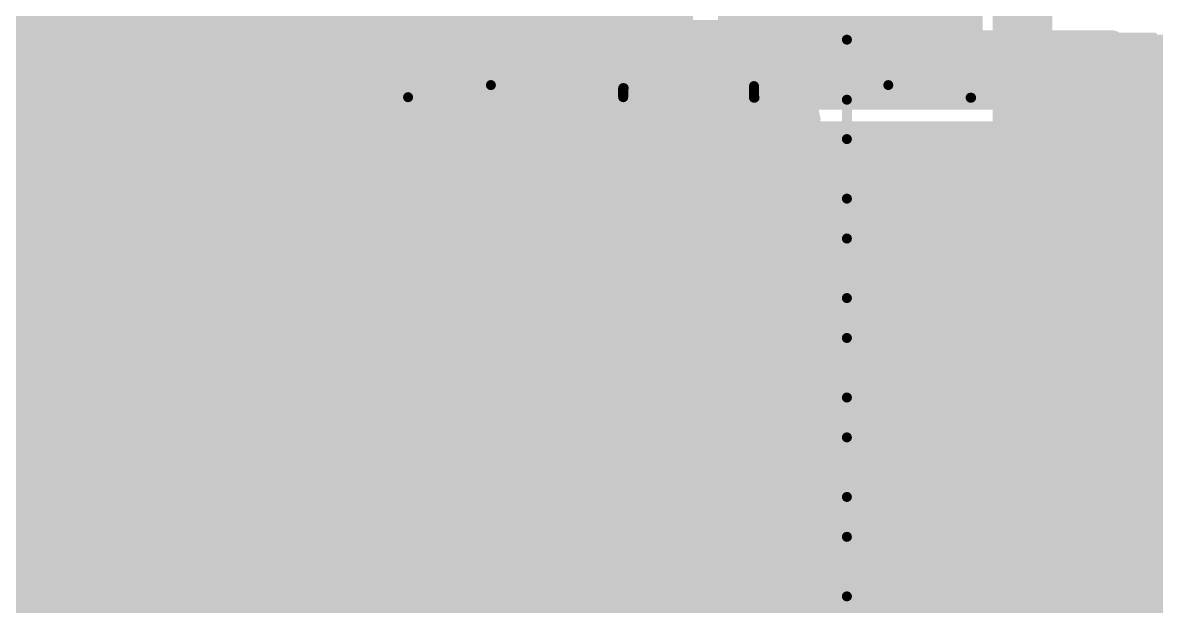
# Model space of a CAD drawing. Header units: millimetres. Extents: x -0.19 to 3.91, y -0.06 to 2.26.
# Drawn here: x 1.3516 to 1.5761, y 0.6431 to 0.7588 of the extents above; entities that cross this region are included whole.
import ezdxf

# ---------------------------------------------------------------- set-up
doc = ezdxf.new("R2010")
doc.units = ezdxf.units.MM
doc.layers.get('0').update_dxf_attribs({"linetype": 'CONTINUOUS', "lineweight": 0})
for name, color, linetype, lineweight in [('PCB_KUR_GBL', 10, 'CONTINUOUS', 0), ('PCB_KUR_GBO', 96, 'CONTINUOUS', 0), ('PCB_KUR_GBP', 170, 'CONTINUOUS', 0), ('PCB_KUR_GBS', 176, 'CONTINUOUS', 0), ('PCB_KUR_GM15', 210, 'CONTINUOUS', 0), ('PCB_KUR_GM2', 216, 'CONTINUOUS', 0), ('PCB_KUR_GPB', 9, 'CONTINUOUS', 0), ('PCB_KUR_GPT', 8, 'CONTINUOUS', 0), ('PCB_KUR_GTL', 30, 'CONTINUOUS', 0), ('PCB_KUR_GTO', 163, 'CONTINUOUS', 0), ('PCB_KUR_GTP', 254, 'CONTINUOUS', 0), ('PCB_KUR_GTS', 254, 'CONTINUOUS', 0)]:
    doc.layers.add(name, color=color, linetype=linetype, lineweight=lineweight)

# ---------------------------------------------------------------- blocks, each defined once
blk = doc.blocks.new('CUSTOM_5')
for points in [[(-0.02114, 0.02664), (-0.02074, 0.02716), (0.02126, 0.02664), (0.02057, 0.02716)], [(-0.02074, 0.02716), (-0.0199, 0.02742), (0.02057, 0.02716), (0.02023, 0.02742)], [(-0.0199, 0.02742), (-0.0195, 0.02755), (0.02023, 0.02742), (0.0195, 0.02755)], [(-0.02165, 0.0254), (-0.02152, 0.02613), (0.02165, 0.0254), (0.02142, 0.02613)], [(-0.02165, -0.0254), (-0.02165, 0.0254), (0.02165, -0.0254), (0.02165, 0.0254)], [(-0.02152, 0.02613), (-0.02114, 0.02664), (0.02142, 0.02613), (0.02126, 0.02664)], [(-0.02142, -0.02613), (-0.02165, -0.0254), (0.02152, -0.02613), (0.02165, -0.0254)], [(-0.02126, -0.02664), (-0.02142, -0.02613), (0.02114, -0.02664), (0.02152, -0.02613)], [(-0.02057, -0.02716), (-0.02126, -0.02664), (0.02074, -0.02716), (0.02114, -0.02664)], [(-0.02023, -0.02742), (-0.02057, -0.02716), (0.0199, -0.02742), (0.02074, -0.02716)], [(-0.0195, -0.02755), (-0.02023, -0.02742), (0.0195, -0.02755), (0.0199, -0.02742)]]:
    blk.add_solid(points)
blk = doc.blocks.new('ROUND_3')
h = blk.add_hatch(color=256)
edge = h.paths.add_edge_path(flags=0)
edge.add_arc((0, 0), 0.0059, 0, 360)
blk = doc.blocks.new('CUSTOM_20')
for points in [[(-0.02127, 0.02915), (-0.02008, 0.02942), (0.02105, 0.02915), (0.02053, 0.02942)], [(-0.02008, 0.02942), (-0.0195, 0.02955), (0.02053, 0.02942), (0.0195, 0.02955)], [(-0.02352, 0.02643), (-0.02314, 0.02717), (0.02342, 0.02643), (0.02325, 0.02717)], [(-0.02314, 0.02717), (-0.0227, 0.02804), (0.02325, 0.02717), (0.02257, 0.02804)], [(-0.0227, 0.02804), (-0.02198, 0.0286), (0.02257, 0.02804), (0.02214, 0.0286)], [(-0.02198, 0.0286), (-0.02127, 0.02915), (0.02214, 0.0286), (0.02105, 0.02915)], [(-0.02365, 0.0254), (-0.02352, 0.02643), (0.02365, 0.0254), (0.02342, 0.02643)], [(-0.02364, 0.02508), (-0.02365, 0.0254), (0.02364, 0.02508), (0.02365, 0.0254)], [(-0.0236, 0.02476), (-0.02364, 0.02508), (0.0236, 0.02476), (0.02364, 0.02508)], [(-0.0236, -0.02476), (-0.0236, 0.02476), (0.0236, -0.02476), (0.0236, 0.02476)], [(-0.02365, -0.0254), (-0.02364, -0.02508), (0.02365, -0.0254), (0.02364, -0.02508)], [(-0.02342, -0.02643), (-0.02365, -0.0254), (0.02352, -0.02643), (0.02365, -0.0254)], [(-0.02364, -0.02508), (-0.0236, -0.02476), (0.02364, -0.02508), (0.0236, -0.02476)], [(-0.02325, -0.02717), (-0.02342, -0.02643), (0.02314, -0.02717), (0.02352, -0.02643)], [(-0.02257, -0.02804), (-0.02325, -0.02717), (0.0227, -0.02804), (0.02314, -0.02717)], [(-0.02214, -0.0286), (-0.02257, -0.02804), (0.02198, -0.0286), (0.0227, -0.02804)], [(-0.02105, -0.02915), (-0.02214, -0.0286), (0.02127, -0.02915), (0.02198, -0.0286)], [(-0.02053, -0.02942), (-0.02105, -0.02915), (0.02008, -0.02942), (0.02127, -0.02915)], [(-0.0195, -0.02955), (-0.02053, -0.02942), (0.0195, -0.02955), (0.02008, -0.02942)]]:
    blk.add_solid(points)
blk = doc.blocks.new('ROUND_6')
h = blk.add_hatch(color=256)
edge = h.paths.add_edge_path(flags=0)
edge.add_arc((0, 0), 0.012, 0, 360)
blk = doc.blocks.new('ROUND_25')
h = blk.add_hatch(color=256)
edge = h.paths.add_edge_path(flags=0)
edge.add_arc((0, 0), 0.001, 0, 360)
blk = doc.blocks.new('CUSTOM_33')
for points in [[(-0.0236, 0.0053), (-0.02357, 0.00549), (0.0236, 0.0053), (0.02348, 0.00549)], [(-0.0236, -0.0053), (-0.0236, 0.0053), (0.0236, -0.0053), (0.0236, 0.0053)], [(-0.02357, 0.00549), (-0.02311, 0.00585), (0.02348, 0.00549), (0.02323, 0.00585)], [(-0.02311, 0.00585), (-0.02305, 0.0059), (0.02323, 0.00585), (0.02305, 0.0059)], [(-0.02348, -0.00549), (-0.0236, -0.0053), (0.02357, -0.00549), (0.0236, -0.0053)], [(-0.02323, -0.00585), (-0.02348, -0.00549), (0.02311, -0.00585), (0.02357, -0.00549)], [(-0.02305, -0.0059), (-0.02323, -0.00585), (0.02305, -0.0059), (0.02311, -0.00585)]]:
    blk.add_solid(points)
blk = doc.blocks.new('CUSTOM_69')
for points in [[(-0.02506, 0.00666), (-0.0244, 0.00743), (0.02516, 0.00666), (0.02429, 0.00743)], [(-0.0244, 0.00743), (-0.02386, 0.0076), (0.02429, 0.00743), (0.0241, 0.0076)], [(-0.02386, 0.0076), (-0.02305, 0.00785), (0.0241, 0.0076), (0.02305, 0.00785)], [(-0.0256, -0.0053), (-0.0256, 0.0053), (0.0256, -0.0053), (0.0256, 0.0053)], [(-0.02555, 0.0053), (-0.02532, 0.00636), (0.02555, 0.0053), (0.02525, 0.00636)], [(-0.02532, 0.00636), (-0.02506, 0.00666), (0.02525, 0.00636), (0.02516, 0.00666)], [(-0.02525, -0.00636), (-0.02555, -0.0053), (0.02532, -0.00636), (0.02555, -0.0053)], [(-0.02516, -0.00666), (-0.02525, -0.00636), (0.02506, -0.00666), (0.02532, -0.00636)], [(-0.02429, -0.00743), (-0.02516, -0.00666), (0.0244, -0.00743), (0.02506, -0.00666)], [(-0.0241, -0.0076), (-0.02429, -0.00743), (0.02386, -0.0076), (0.0244, -0.00743)], [(-0.02305, -0.00785), (-0.0241, -0.0076), (0.02305, -0.00785), (0.02386, -0.0076)]]:
    blk.add_solid(points)

msp = doc.modelspace()

# ---------------------------------------------------------------- linework, layer by layer
at = {"layer": 'PCB_KUR_GBL'}
for points in [[(1.1195, 0.7517), (1.1195, 0.7964), (1.4843, 0.7517), (1.4843, 0.7964)], [(1.5518, 0.7549), (1.5518, 0.7568), (1.5773, 0.7549), (1.576, 0.7568)], [(1.5518, 0.7505), (1.5518, 0.7549), (1.5839, 0.7505), (1.5773, 0.7549)], [(1.2297, 0.7506), (1.2243, 0.7517), (1.4843, 0.7506), (1.4843, 0.7517)], [(1.2344, 0.7475), (1.2297, 0.7506), (1.4843, 0.7475), (1.4843, 0.7506)], [(1.5518, 0.7489), (1.5518, 0.7505), (1.5916, 0.7489), (1.5839, 0.7505)], [(1.5518, 0.7457), (1.5518, 0.7489), (2.2638, 0.7457), (2.2638, 0.7489)], [(1.23561, 0.7457), (1.2344, 0.7475), (1.4843, 0.7457), (1.4843, 0.7475)], [(1.2375, 0.7429), (1.23561, 0.7457), (1.48486, 0.7429), (1.4843, 0.7457)], [(1.5507, 0.7402), (1.5518, 0.7457), (2.2638, 0.7402), (2.2638, 0.7457)], [(1.23799, 0.7402), (1.2375, 0.7429), (1.4854, 0.7402), (1.48486, 0.7429)], [(1.2385, 0.7374), (1.23799, 0.7402), (1.48729, 0.7374), (1.4854, 0.7402)], [(1.5476, 0.7356), (1.5507, 0.7402), (2.2638, 0.7356), (2.2638, 0.7402)], [(1.2385, 0.7356), (1.2385, 0.7374), (1.4885, 0.7356), (1.48729, 0.7374)], [(1.2385, 0.7325), (1.2385, 0.7356), (1.4931, 0.7325), (1.4885, 0.7356)], [(1.543, 0.7325), (1.5476, 0.7356), (2.2638, 0.7325), (2.2638, 0.7356)], [(1.2385, 0.7314), (1.2385, 0.7325), (1.4986, 0.7314), (1.4931, 0.7325)], [(1.5376, 0.7314), (1.543, 0.7325), (2.2638, 0.7314), (2.2638, 0.7325)], [(1.2385, 0.6867), (1.2385, 0.7314), (2.2638, 0.6867), (2.2638, 0.7314)], [(1.2375, 0.6812), (1.2385, 0.6867), (2.2638, 0.6812), (2.2638, 0.6867)], [(1.2344, 0.6766), (1.2375, 0.6812), (2.2638, 0.6766), (2.2638, 0.6812)], [(1.2297, 0.6735), (1.2344, 0.6766), (2.2638, 0.6735), (2.2638, 0.6766)], [(1.13506, 0.6621), (1.12472, 0.6724), (2.2638, 0.6621), (2.2638, 0.6724)], [(1.2243, 0.6724), (1.2297, 0.6735), (2.2638, 0.6724), (2.2638, 0.6735)], [(1.224, 0.6611), (1.2187, 0.6621), (2.2638, 0.6611), (2.2638, 0.6621)], [(1.2285, 0.658), (1.224, 0.6611), (2.2638, 0.658), (2.2638, 0.6611)], [(1.2316, 0.6535), (1.2285, 0.658), (2.2638, 0.6535), (2.2638, 0.658)], [(1.2326, 0.6482), (1.2316, 0.6535), (2.2638, 0.6482), (2.2638, 0.6535)], [(1.2326, 0.6156), (1.2326, 0.6482), (2.2638, 0.6156), (2.2638, 0.6482)]]:
    msp.add_solid(points, dxfattribs=at)
at = {"layer": 'PCB_KUR_GBO', "lineweight": 211, "const_width": 0.0118}
for points in [[(1.4171, 0.7333), (1.4171, 0.8092)], [(1.5496, 0.7333), (1.5496, 0.8092)], [(1.4171, 0.7333), (1.5496, 0.7333)], [(1.569, 0.6705), (1.6261, 0.6705)], [(1.569, 0.5569), (1.569, 0.6699)], [(1.4755, 0.6544), (1.4855, 0.6644)], [(1.4855, 0.6644), (1.5255, 0.6644)], [(1.5055, 0.6344), (1.5055, 0.6644)], [(1.5255, 0.6644), (1.5355, 0.6544)], [(1.4755, 0.6344), (1.4755, 0.6544)], [(1.5355, 0.6544), (1.5355, 0.6344)]]:
    msp.add_lwpolyline(points, dxfattribs=at)
at = {"layer": 'PCB_KUR_GM15', "lineweight": 211, "const_width": 0.002}
for points in [[(1.4443, 0.7464), (1.4443, 0.7957)], [(1.523, 0.7464), (1.523, 0.7957)], [(1.4443, 0.7464), (1.523, 0.7464)]]:
    msp.add_lwpolyline(points, dxfattribs=at)
at = {"layer": 'PCB_KUR_GM2', "lineweight": 211}
for points, const_width in [([(1.5148, 0.6097), (1.5148, 0.8577)], 0.002), ([(1.4279, 0.744), (1.4279, 0.7982)], 0.002), ([(1.5394, 0.7439), (1.5394, 0.7981)], 0.002), ([(1.4443, 0.7464), (1.4443, 0.7957)], 0.002), ([(1.523, 0.7464), (1.523, 0.7957)], 0.002), ([(1.5148, 0.7554), (1.5818, 0.7554)], 0.002), ([(1.5148, 0.7435), (1.5148, 0.7554)], 0.002), ([(1.4443, 0.7464), (1.523, 0.7464)], 0.002), ([(1.4705, 0.744), (1.4705, 0.7458)], 0.002), ([(1.4705, 0.7458), (1.4706, 0.7458)], 0.002), ([(1.4964, 0.7439), (1.4964, 0.7462)], 0.002), ([(1.4279, 0.744), (1.4705, 0.744)], 0.002), ([(1.4965, 0.7439), (1.5393, 0.7439)], 0.002), ([(1.5148, 0.7435), (1.5818, 0.7435)], 0.002), ([(1.5148, 0.7357), (1.5818, 0.7357)], 0.002), ([(1.5148, 0.7239), (1.5148, 0.7357)], 0.002), ([(1.5148, 0.7239), (1.5818, 0.7239)], 0.002), ([(1.5148, 0.716), (1.5818, 0.716)], 0.002), ([(1.5148, 0.7042), (1.5148, 0.716)], 0.002), ([(1.5148, 0.7042), (1.5818, 0.7042)], 0.002), ([(1.5148, 0.6963), (1.5818, 0.6963)], 0.002), ([(1.5148, 0.6845), (1.5148, 0.6963)], 0.002), ([(1.4755, 0.6753), (1.4807, 0.6806)], 0.0118), ([(1.5017, 0.6806), (1.507, 0.6753)], 0.0118), ([(1.5148, 0.6845), (1.5818, 0.6845)], 0.002), ([(1.4755, 0.6648), (1.4755, 0.6753)], 0.0118), ([(1.507, 0.6753), (1.507, 0.6648)], 0.0118), ([(1.4912, 0.6648), (1.4912, 0.6701)], 0.0118), ([(1.4912, 0.6701), (1.4912, 0.6648)], 0.0118), ([(1.5148, 0.6766), (1.5818, 0.6766)], 0.002), ([(1.5148, 0.6648), (1.5148, 0.6766)], 0.002), ([(1.4807, 0.6596), (1.4755, 0.6648)], 0.0118), ([(1.4912, 0.6648), (1.486, 0.6596)], 0.0118), ([(1.4965, 0.6596), (1.4912, 0.6648)], 0.0118), ([(1.507, 0.6648), (1.5017, 0.6596)], 0.0118), ([(1.486, 0.6596), (1.4807, 0.6596)], 0.0118), ([(1.5017, 0.6596), (1.4965, 0.6596)], 0.0118), ([(1.5148, 0.6648), (1.5818, 0.6648)], 0.002), ([(1.5148, 0.6569), (1.5818, 0.6569)], 0.002), ([(1.5148, 0.6451), (1.5148, 0.6569)], 0.002), ([(1.4807, 0.6491), (1.4755, 0.6491)], 0.0118), ([(1.5017, 0.6281), (1.4807, 0.6491)], 0.0118), ([(1.507, 0.6491), (1.507, 0.6281)], 0.0118), ([(1.5148, 0.6451), (1.5818, 0.6451)], 0.002)]:
    msp.add_lwpolyline(points, dxfattribs=dict(at, const_width=const_width))
at = {"layer": 'PCB_KUR_GTL'}
for points in [[(1.245, 0.7548), (1.245, 0.7593), (1.5087, 0.7548), (1.5096, 0.7593)], [(1.245, 0.7441), (1.245, 0.7548), (1.5087, 0.7441), (1.5087, 0.7548)], [(1.245, 0.7396), (1.245, 0.7441), (1.5096, 0.7396), (1.5087, 0.7441)], [(1.245, 0.7351), (1.245, 0.7396), (1.5087, 0.7351), (1.5096, 0.7396)], [(1.245, 0.7244), (1.245, 0.7351), (1.5087, 0.7244), (1.5087, 0.7351)], [(1.245, 0.7199), (1.245, 0.7244), (1.5096, 0.7199), (1.5087, 0.7244)], [(1.245, 0.7154), (1.245, 0.7199), (1.5087, 0.7154), (1.5096, 0.7199)], [(1.245, 0.7085), (1.245, 0.7154), (1.5087, 0.7085), (1.5087, 0.7154)], [(1.346, 0.7077), (1.342, 0.7085), (1.5087, 0.7077), (1.5087, 0.7085)], [(1.3494, 0.7055), (1.346, 0.7077), (1.5087, 0.7055), (1.5087, 0.7077)], [(1.34986, 0.7048), (1.3494, 0.7055), (1.5087, 0.7048), (1.5087, 0.7055)], [(1.3517, 0.702), (1.34986, 0.7048), (1.50925, 0.702), (1.5087, 0.7048)], [(1.35206, 0.7002), (1.3517, 0.702), (1.5096, 0.7002), (1.50925, 0.702)], [(1.3525, 0.698), (1.35206, 0.7002), (1.50916, 0.698), (1.5096, 0.7002)], [(1.35204, 0.6957), (1.3525, 0.698), (1.5087, 0.6957), (1.50916, 0.698)], [(1.3494, 0.6905), (1.3517, 0.694), (1.5087, 0.6905), (1.5087, 0.694)], [(1.3517, 0.694), (1.35204, 0.6957), (1.5087, 0.694), (1.5087, 0.6957)], [(1.344, 0.6851), (1.3494, 0.6905), (1.5087, 0.6851), (1.5087, 0.6905)], [(1.3395, 0.6806), (1.344, 0.6851), (1.5096, 0.6806), (1.5087, 0.6851)], [(1.3349, 0.676), (1.3395, 0.6806), (1.5087, 0.676), (1.5096, 0.6806)], [(1.3243, 0.6654), (1.3349, 0.676), (1.5087, 0.6654), (1.5087, 0.676)], [(1.3198, 0.6609), (1.3243, 0.6654), (1.5096, 0.6609), (1.5087, 0.6654)], [(1.3152, 0.6563), (1.3198, 0.6609), (1.5087, 0.6563), (1.5096, 0.6609)], [(1.3046, 0.6457), (1.3152, 0.6563), (1.5087, 0.6457), (1.5087, 0.6563)], [(1.3025, 0.6436), (1.3046, 0.6457), (1.50912, 0.6436), (1.5087, 0.6457)], [(1.2991, 0.6413), (1.3025, 0.6436), (1.50958, 0.6413), (1.50912, 0.6436)]]:
    msp.add_solid(points, dxfattribs=at)
at = {"layer": 'PCB_KUR_GTO', "lineweight": 211, "const_width": 0.0118}
for points in [[(1.4952, 0.6176), (1.4952, 0.8617)], [(1.41, 0.773), (1.41, 0.743)], [(1.47, 0.743), (1.47, 0.773)], [(1.41, 0.743), (1.42, 0.733)], [(1.46, 0.733), (1.47, 0.743)], [(1.42, 0.733), (1.46, 0.733)], [(1.41, 0.6731), (1.41, 0.713)], [(1.41, 0.713), (1.45, 0.6731)], [(1.47, 0.703), (1.46, 0.713)], [(1.47, 0.683), (1.47, 0.703)], [(1.46, 0.6731), (1.47, 0.683)], [(1.45, 0.6731), (1.46, 0.6731)]]:
    msp.add_lwpolyline(points, dxfattribs=at)

# ---------------------------------------------------------------- block references
at = {"layer": 'PCB_KUR_GBL'}
for p in [(1.4492, 0.7711), (1.5181, 0.7711)]:
    msp.add_blockref('CUSTOM_5', p, dxfattribs=at)
at = {"layer": 'PCB_KUR_GBO'}
for p in [(1.4171, 0.7333), (1.4171, 0.7333), (1.5496, 0.7333), (1.5496, 0.7333), (1.569, 0.6705), (1.569, 0.6699), (1.4855, 0.6644), (1.5055, 0.6644), (1.5255, 0.6644), (1.4755, 0.6544), (1.5355, 0.6544)]:
    msp.add_blockref('ROUND_3', p, dxfattribs=at)
at = {"layer": 'PCB_KUR_GBP'}
for p in [(1.4492, 0.7711), (1.5181, 0.7711)]:
    msp.add_blockref('CUSTOM_5', p, dxfattribs=at)
at = {"layer": 'PCB_KUR_GBS'}
for name, p in [('CUSTOM_20', (1.4492, 0.7711)), ('CUSTOM_20', (1.5181, 0.7711)), ('ROUND_6', (1.342, 0.698))]:
    msp.add_blockref(name, p, dxfattribs=at)
at = {"layer": 'PCB_KUR_GM15'}
for p in [(1.4443, 0.7464), (1.4443, 0.7464), (1.523, 0.7464), (1.523, 0.7464)]:
    msp.add_blockref('ROUND_25', p, dxfattribs=at)
at = {"layer": 'PCB_KUR_GM2'}
for name, p in [('ROUND_25', (1.5148, 0.7554)), ('ROUND_25', (1.5148, 0.7554)), ('ROUND_25', (1.4443, 0.7464)), ('ROUND_25', (1.4443, 0.7464)), ('ROUND_25', (1.4705, 0.7458)), ('ROUND_25', (1.4706, 0.7458)), ('ROUND_25', (1.4964, 0.7462)), ('ROUND_25', (1.523, 0.7464)), ('ROUND_25', (1.523, 0.7464)), ('ROUND_25', (1.4279, 0.744)), ('ROUND_25', (1.4279, 0.744)), ('ROUND_25', (1.4705, 0.744)), ('ROUND_25', (1.4964, 0.7439)), ('ROUND_25', (1.4965, 0.7439)), ('ROUND_25', (1.5148, 0.7435)), ('ROUND_25', (1.5148, 0.7435)), ('ROUND_25', (1.5393, 0.7439)), ('ROUND_25', (1.5394, 0.7439)), ('ROUND_25', (1.5148, 0.7357)), ('ROUND_25', (1.5148, 0.7357)), ('ROUND_25', (1.5148, 0.7239)), ('ROUND_25', (1.5148, 0.7239)), ('ROUND_25', (1.5148, 0.716)), ('ROUND_25', (1.5148, 0.716)), ('ROUND_25', (1.5148, 0.7042)), ('ROUND_25', (1.5148, 0.7042)), ('ROUND_25', (1.5148, 0.6963)), ('ROUND_25', (1.5148, 0.6963)), ('ROUND_3', (1.4807, 0.6806)), ('ROUND_3', (1.5017, 0.6806)), ('ROUND_25', (1.5148, 0.6845)), ('ROUND_25', (1.5148, 0.6845)), ('ROUND_3', (1.4755, 0.6753)), ('ROUND_3', (1.507, 0.6753)), ('ROUND_3', (1.4912, 0.6701)), ('ROUND_25', (1.5148, 0.6766)), ('ROUND_25', (1.5148, 0.6766)), ('ROUND_3', (1.4755, 0.6648)), ('ROUND_3', (1.4912, 0.6648)), ('ROUND_3', (1.4912, 0.6648)), ('ROUND_3', (1.507, 0.6648)), ('ROUND_3', (1.4807, 0.6596)), ('ROUND_3', (1.486, 0.6596)), ('ROUND_3', (1.4965, 0.6596)), ('ROUND_3', (1.5017, 0.6596)), ('ROUND_25', (1.5148, 0.6648)), ('ROUND_25', (1.5148, 0.6648)), ('ROUND_25', (1.5148, 0.6569)), ('ROUND_25', (1.5148, 0.6569)), ('ROUND_3', (1.4755, 0.6491)), ('ROUND_3', (1.4807, 0.6491)), ('ROUND_3', (1.507, 0.6491)), ('ROUND_25', (1.5148, 0.6451)), ('ROUND_25', (1.5148, 0.6451))]:
    msp.add_blockref(name, p, dxfattribs=at)
at = {"layer": 'PCB_KUR_GPB'}
for p in [(1.4492, 0.7711), (1.5181, 0.7711)]:
    msp.add_blockref('CUSTOM_5', p, dxfattribs=at)
at = {"layer": 'PCB_KUR_GPT'}
for p in [(1.5444, 0.7494), (1.5444, 0.7298), (1.5444, 0.7101), (1.5444, 0.6904), (1.5444, 0.6707), (1.5444, 0.651)]:
    msp.add_blockref('CUSTOM_33', p, dxfattribs=at)
at = {"layer": 'PCB_KUR_GTL'}
for p in [(1.5444, 0.7494), (1.5444, 0.7298), (1.5444, 0.7101), (1.5444, 0.6904), (1.5444, 0.6707), (1.5444, 0.651)]:
    msp.add_blockref('CUSTOM_33', p, dxfattribs=at)
at = {"layer": 'PCB_KUR_GTO'}
for p in [(1.41, 0.743), (1.47, 0.743), (1.42, 0.733), (1.46, 0.733), (1.41, 0.713), (1.46, 0.713), (1.47, 0.703), (1.47, 0.683), (1.41, 0.6731), (1.45, 0.6731), (1.46, 0.6731)]:
    msp.add_blockref('ROUND_3', p, dxfattribs=at)
at = {"layer": 'PCB_KUR_GTP'}
for p in [(1.5444, 0.7494), (1.5444, 0.7298), (1.5444, 0.7101), (1.5444, 0.6904), (1.5444, 0.6707), (1.5444, 0.651)]:
    msp.add_blockref('CUSTOM_33', p, dxfattribs=at)
at = {"layer": 'PCB_KUR_GTS'}
for name, p in [('CUSTOM_69', (1.5444, 0.7494)), ('CUSTOM_69', (1.5444, 0.7298)), ('CUSTOM_69', (1.5444, 0.7101)), ('ROUND_6', (1.342, 0.698)), ('CUSTOM_69', (1.5444, 0.6904)), ('CUSTOM_69', (1.5444, 0.6707)), ('CUSTOM_69', (1.5444, 0.651))]:
    msp.add_blockref(name, p, dxfattribs=at)

doc.saveas('drawing.dxf')
